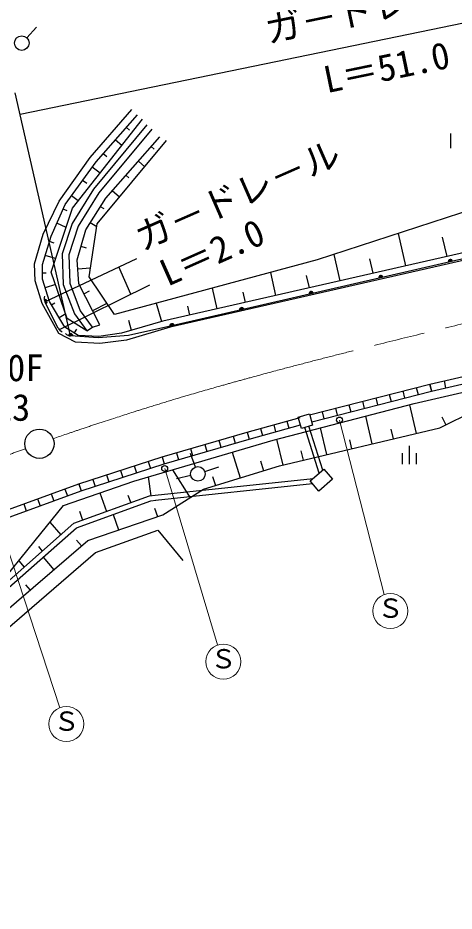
# Model space of a CAD drawing. Units: millimetres, scale not verified. Extents: x 40000 to 680000, y 20000 to 380000.
# Drawn here: x 156975 to 186806, y 259142 to 320164 of the extents above; entities that cross this region are included whole.
import ezdxf
from ezdxf.enums import TextEntityAlignment as Align

# ---------------------------------------------------------------- set-up
doc = ezdxf.new("R2010")
doc.units = ezdxf.units.MM
doc.header["$LTSCALE"] = 1000
doc.linetypes.add('CHAIN', pattern=[18.5, 12, -1.5, 3.5, -1.5])
for name, color, linetype, lineweight in [('M-BGD', 7, 'Continuous', 25), ('M-BMK', 2, 'CHAIN', 13), ('M-BMK-SRVR', 3, 'Continuous', 25), ('M-STR-HTXT', 7, 'Continuous', 13), ('M-STR-STR3', 7, 'Continuous', 25)]:
    doc.layers.add(name, color=color, linetype=linetype, lineweight=lineweight)
doc.styles.add('ＭＳ ゴシック', font='')
doc.styles.get('ＭＳ ゴシック').set_extended_font_data('MS Gothic')

msp = doc.modelspace()

# ---------------------------------------------------------------- linework, layer by layer
at = {"layer": 'M-BGD'}
for p, q in [((157579, 318795), (158259, 319525)), ((161930, 310627), (164761, 313896)), ((160714, 307154), (165488, 313234)), ((162328, 310321), (165167, 313551)), ((165783, 312850), (162148, 308470)), ((166129, 312562), (162514, 308206)), ((164620, 312484), (164399, 312678)), ((162989, 307855), (166683, 312038)), ((186582, 311272), (186582, 312272)), ((162397, 306094), (167146, 311777)), ((164079, 311439), (163645, 311820)), ((166303, 311197), (166099, 311377)), ((159796, 307641), (161930, 310627)), ((163055, 310669), (162817, 310878)), ((160213, 307420), (162328, 310321)), ((165653, 309991), (165216, 310377)), ((162608, 309566), (162066, 309962)), ((164570, 309228), (164363, 309411)), ((210754, 309435), (166882, 299445)), ((195236, 309438), (177451, 303629)), ((161691, 308840), (161402, 309051)), ((210856, 308932), (167379, 299037)), ((210368, 308975), (167509, 299126)), ((162148, 308470), (160686, 306117)), ((162514, 308206), (161096, 305925)), ((163915, 307911), (163422, 308346)), ((158707, 305399), (159796, 307641)), ((161110, 307658), (160638, 308003)), ((161627, 305682), (162989, 307855)), ((159242, 302800), (160714, 307154)), ((159255, 305249), (160213, 307420)), ((160351, 306971), (160070, 307095)), ((162868, 307110), (162619, 307265)), ((160273, 305850), (159643, 306128)), ((160686, 306117), (160003, 304041)), ((161096, 305925), (160456, 303977)), ((161852, 302469), (162397, 306094)), ((162365, 305878), (161923, 306155)), ((158123, 303357), (158707, 305399)), ((158657, 303306), (159255, 305249)), ((161035, 303645), (161627, 305682)), ((182974, 305433), (183477, 303223)), ((185996, 305185), (186297, 303866)), ((159461, 304780), (159141, 304879)), ((161670, 304439), (161297, 304548)), ((159552, 303719), (158851, 303935)), ((160003, 304041), (160082, 301949)), ((160456, 303977), (160529, 302040)), ((178576, 303996), (178985, 302201)), ((158168, 302196), (158123, 303357)), ((158664, 302317), (158657, 303306)), ((161155, 301994), (161035, 303645)), ((177451, 303629), (163572, 299894)), ((181029, 303693), (181251, 302717)), ((158920, 302731), (158661, 302729)), ((160357, 299633), (159242, 302800)), ((161942, 303067), (161081, 303005)), ((174240, 302765), (174596, 301201)), ((158641, 300662), (158168, 302196)), ((159129, 300786), (158664, 302317)), ((163572, 299894), (161852, 302469)), ((176690, 302574), (176884, 301722)), ((159545, 301939), (158844, 301726)), ((160082, 301949), (160846, 299940)), ((160529, 302040), (161245, 300157)), ((162573, 299197), (161155, 301994)), ((161847, 301494), (161498, 301317)), ((170250, 301691), (170570, 300285)), ((172351, 301435), (172512, 300727)), ((185137, 295150), (212341, 301419)), ((185255, 294664), (212461, 300933)), ((159784, 298613), (158641, 300662)), ((159726, 298976), (158826, 300773)), ((160189, 299036), (159129, 300786)), ((159513, 300682), (159278, 300539)), ((163068, 300648), (162089, 300152)), ((166429, 300663), (166786, 299417)), ((168581, 300473), (168720, 299863)), ((160250, 299936), (159807, 299667)), ((161701, 298778), (160357, 299633)), ((160846, 299940), (161701, 298778)), ((161245, 300157), (162064, 299045)), ((161092, 298468), (160189, 299036)), ((161701, 298778), (162078, 299025)), ((162078, 299025), (162573, 299197)), ((166882, 299445), (164060, 298636)), ((167379, 299037), (164412, 298153)), ((167509, 299126), (164533, 298459)), ((164537, 299511), (164732, 298829)), ((160911, 298013), (159784, 298613)), ((162471, 298295), (160583, 298436)), ((160982, 298903), (160818, 298641)), ((162516, 298406), (161092, 298468)), ((164533, 298459), (162471, 298295)), ((164060, 298636), (162516, 298406)), ((162591, 297920), (160911, 298013)), ((164412, 298153), (162591, 297920)), ((184070, 293810), (194066, 296140)), ((186114, 295375), (186226, 294888)), ((176925, 293044), (185137, 295150)), ((184211, 294913), (184335, 294428)), ((185131, 295148), (185255, 294664)), ((185143, 295151), (185255, 294664)), ((177066, 292564), (185255, 294664)), ((181451, 294205), (181575, 293721)), ((182371, 294441), (182495, 293957)), ((183291, 294677), (183415, 294192)), ((174437, 291318), (184070, 293810)), ((179611, 293733), (179736, 293249)), ((180531, 293969), (180656, 293485)), ((183751, 293728), (184213, 291777)), ((185825, 292159), (189469, 293973)), ((176150, 292883), (176907, 293106)), ((176907, 293106), (177132, 292343)), ((177772, 293261), (177896, 292777)), ((178692, 293497), (178816, 293013)), ((180738, 292948), (181184, 291061)), ((185961, 292915), (186236, 292363)), ((172661, 291870), (176271, 292863)), ((172797, 291389), (176305, 292354)), ((174468, 292367), (174600, 291885)), ((175369, 292615), (175502, 292133)), ((176374, 292120), (176150, 292883)), ((177132, 292343), (176374, 292120)), ((166839, 290177), (172661, 291870)), ((172657, 291869), (172797, 291389)), ((172664, 291871), (172797, 291389)), ((173566, 292119), (173698, 291637)), ((174855, 289563), (185825, 292159)), ((177583, 289062), (176586, 292182)), ((177829, 289276), (176873, 292267)), ((177654, 292151), (178086, 290328)), ((182485, 292057), (182639, 291405)), ((164910, 288519), (174437, 291318)), ((166986, 289699), (172797, 291389)), ((170720, 291306), (170860, 290826)), ((171689, 291587), (171828, 291107)), ((174665, 291377), (175082, 289617)), ((179652, 291327), (179793, 290731)), ((168784, 290742), (168923, 290262)), ((169752, 291024), (169892, 290544)), ((171625, 290492), (172167, 288734)), ((176325, 290576), (176474, 289946)), ((183741, 290929), (183741, 289679)), ((161144, 288322), (166839, 290177)), ((165885, 289866), (166040, 289391)), ((166832, 290174), (166986, 289699)), ((166847, 290179), (166986, 289699)), ((167815, 290461), (167955, 289981)), ((169119, 289475), (168769, 290415)), ((173557, 289911), (173767, 289228)), ((183241, 290429), (183241, 289679)), ((184241, 289679), (184241, 290429)), ((161307, 287850), (166986, 289699)), ((163992, 289250), (164147, 288774)), ((164938, 289558), (165093, 289083)), ((167548, 289295), (168747, 287386)), ((169664, 287962), (174855, 289563)), ((169759, 289175), (170709, 289495)), ((176966, 288527), (177901, 289338)), ((177901, 289338), (178499, 288649)), ((163045, 288941), (163200, 288466)), ((165883, 288805), (166074, 287517)), ((166358, 287559), (177169, 288703)), ((168809, 288905), (167829, 288675)), ((170295, 288837), (170487, 288216)), ((178499, 288649), (177564, 287838)), ((155492, 286271), (161144, 288322)), ((160093, 286860), (164910, 288519)), ((161137, 288320), (161307, 287850)), ((161152, 288325), (161307, 287850)), ((162099, 288633), (162254, 288158)), ((166395, 287211), (177123, 288346)), ((177564, 287838), (176966, 288527)), ((155672, 285804), (161307, 287850)), ((159258, 287638), (159429, 287168)), ((160197, 287979), (160368, 287509)), ((160810, 285641), (165980, 287503)), ((162572, 287714), (163030, 286441)), ((164501, 287560), (164689, 287038)), ((165980, 287503), (166358, 287559)), ((166884, 286216), (169664, 287962)), ((157380, 286956), (157550, 286486)), ((158167, 284452), (160093, 286860)), ((158319, 287297), (158490, 286827)), ((160991, 285335), (166065, 287162)), ((166065, 287162), (166409, 287213)), ((161182, 286463), (161401, 285854)), ((161758, 284460), (166884, 286216)), ((163493, 286235), (163855, 285179)), ((166313, 286676), (166514, 286090)), ((154838, 280377), (160810, 285641)), ((159167, 285703), (159916, 284853)), ((155070, 280114), (160991, 285335)), ((162293, 283643), (166556, 285161)), ((166556, 285161), (168250, 283105)), ((132251, 259142), (161758, 284460)), ((154838, 280377), (158167, 284452)), ((160986, 284480), (161323, 284087)), ((158380, 284042), (158649, 283736)), ((134872, 260041), (162293, 283643)), ((158698, 283313), (159428, 282462)), ((157031, 283062), (157404, 282639)), ((157499, 281432), (157808, 281071))]:
    msp.add_line(p, q, dxfattribs=at)
for centre, radius in [((157242, 318440), 500), ((178966, 292692), 200), ((167015, 289376), 200), ((169284, 289013), 500)]:
    msp.add_circle(centre, radius, dxfattribs=at)
for centre, radius, start, end in [((186557, 303503), 150, 12.94157, 192.94157), ((186557, 303503), 100, 12.94157, 192.94157), ((186557, 303503), 50, 12.94157, 192.94157), ((181795, 302409), 150, 12.94157, 192.94157), ((181795, 302409), 100, 12.94157, 192.94157), ((181795, 302409), 50, 12.94157, 192.94157), ((177033, 301315), 150, 12.94157, 192.94157), ((158826, 300773), 150, 296.6149, 116.6149), ((159273, 300997), 500, 161.6149, 206.6149), ((158826, 300773), 100, 296.6149, 116.6149), ((177033, 301315), 100, 12.94157, 192.94157), ((177033, 301315), 50, 12.94157, 192.94157), ((158826, 300773), 50, 296.6149, 116.6149), ((172271, 300220), 150, 12.94157, 192.94157), ((172271, 300220), 100, 12.94157, 192.94157), ((172271, 300220), 50, 12.94157, 192.94157), ((167509, 299126), 150, 12.94157, 192.6278), ((167509, 299126), 100, 12.94157, 192.6278), ((167509, 299126), 50, 12.94157, 192.6278), ((160173, 299200), 500, 206.6149, 251.6149), ((160620, 298934), 500, 220.73781, 265.73781), ((160583, 298436), 150, 355.73781, 175.73781), ((160583, 298436), 100, 355.73781, 175.73781), ((160583, 298436), 50, 355.73781, 175.73781)]:
    msp.add_arc(centre, radius, start, end, dxfattribs=at)
at = {"layer": 'M-BMK'}
for points, knots in [([(168317, 294298), (169029, 294504), (169740, 294710), (170452, 294913), (171165, 295116), (171878, 295316), (172592, 295511), (173306, 295707), (174022, 295900), (174737, 296090), (179032, 297230), (183346, 298296), (187668, 299329), (194155, 300879), (200659, 302356), (207159, 303846), (213656, 305335), (220150, 306836), (226643, 308338), (230976, 309341), (235309, 310344), (239641, 311349), (240364, 311517), (241086, 311684), (241808, 311852), (242530, 312020), (243252, 312188), (243974, 312355), (244696, 312523), (245418, 312691), (246140, 312859)], [0, 0, 0, 0, 1, 1, 1, 2, 2, 2, 3, 3, 3, 4, 4, 4, 5, 5, 5, 6, 6, 6, 7, 7, 7, 8, 8, 8, 9, 9, 9, 10, 10, 10, 10]), ([(159394, 291414), (160000, 291626), (160606, 291838), (161214, 292043), (161984, 292303), (162757, 292553), (163530, 292803), (164179, 293012), (164827, 293222), (165477, 293427), (166422, 293724), (167369, 294011), (168317, 294298)], [0, 0, 0, 0, 1, 1, 1, 2, 2, 2, 3, 3, 3, 4, 4, 4, 4]), ([(149469, 287640), (150595, 288097), (151721, 288554), (152850, 289002), (153657, 289322), (154465, 289637), (155278, 289937), (156019, 290211), (156764, 290472), (157509, 290733)], [0, 0, 0, 0, 1, 1, 1, 2, 2, 2, 3, 3, 3, 3])]:
    msp.add_open_spline(points, degree=3, knots=knots, dxfattribs=at)
at = {"layer": 'M-BMK-SRVR'}
msp.add_circle((158450, 291073), 1000, dxfattribs=at)
at = {"layer": 'M-STR-HTXT'}
for p, q in [((178966, 292692), (182012, 280767)), ((167015, 289376), (170637, 277326)), ((155770, 285481), (159838, 273038))]:
    msp.add_line(p, q, dxfattribs=at)
for centre in [(182442, 279647), (171021, 276189), (160294, 271928)]:
    msp.add_circle(centre, 1200, dxfattribs=at)
at = {"layer": 'M-STR-STR3'}
for p, q in [((157125, 313577), (207038, 323876)), ((160583, 298436), (156791, 315040)), ((158826, 300773), (165118, 303726)), ((164709, 301294), (163883, 303147)), ((159815, 298882), (165990, 301925))]:
    msp.add_line(p, q, dxfattribs=at)

# ---------------------------------------------------------------- texts
at = {"layer": 'M-BMK-SRVR', "style": 'ＭＳ ゴシック'}
for s, p in [('MA-10F', (151251, 294796)), ('75.23', (151590, 292089))]:
    msp.add_text(s, height=1833, dxfattribs=at).set_placement(p, align=Align.BOTTOM_LEFT)
at = {"layer": 'M-STR-HTXT', "style": 'ＭＳ ゴシック'}
for p in [(181553, 278786), (170131, 275328), (159404, 271067)]:
    msp.add_text('Ｓ', height=1320, dxfattribs=at).set_placement(p, align=Align.BOTTOM_LEFT)
at = {"layer": 'M-STR-STR3', "style": 'ＭＳ ゴシック'}
for s, rotation, p in [('ガ－ドレ－ル', 11.659, (174195, 317888)), ('L＝51.0', 11.659, (178206, 314475)), ('ガ－ドレ－ル', 23.682, (165706, 303722)), ('L＝2.0', 23.962, (167425, 301284))]:
    msp.add_text(s, height=1833, rotation=rotation, dxfattribs=at).set_placement(p, align=Align.BOTTOM_LEFT)

doc.saveas('drawing.dxf')
